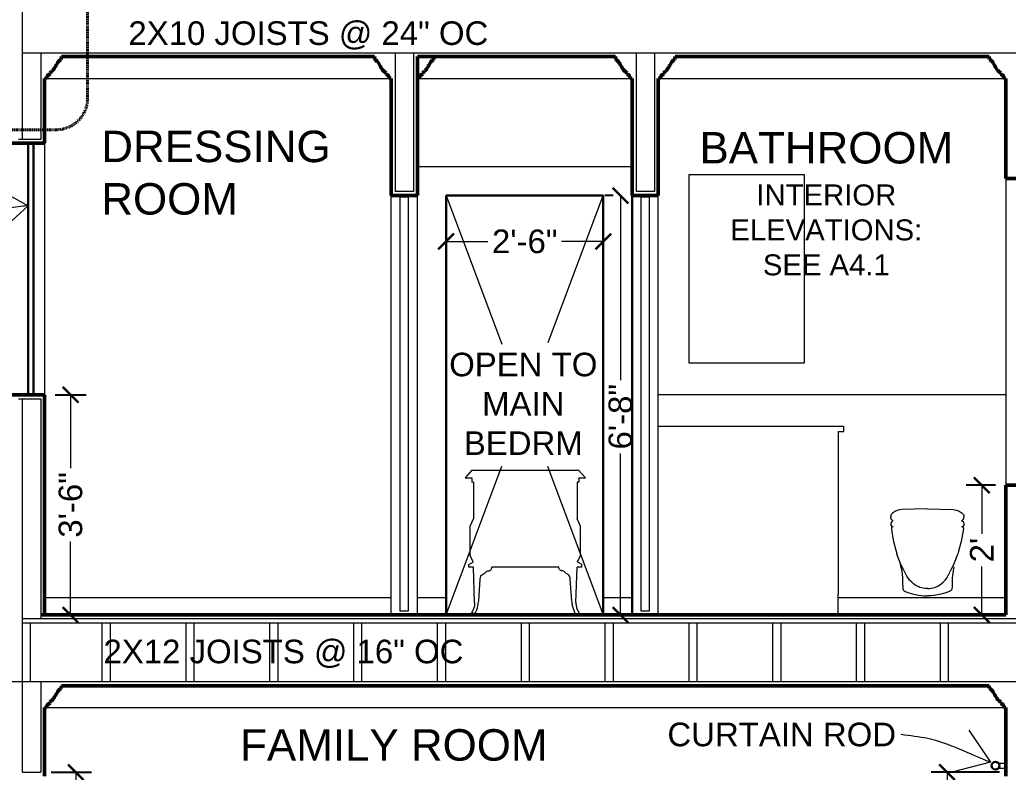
# Model space of a CAD drawing. Header units: inches. Extents: x -4969 to 16721, y 2489 to 24693.
# Drawn here: x 7326.8 to 7515.5, y 4995.2 to 5138.7 of the extents above; entities that cross this region are included whole.
import ezdxf

# ---------------------------------------------------------------- set-up
doc = ezdxf.new("R2010")
doc.units = ezdxf.units.IN
doc.header["$MEASUREMENT"] = 0
doc.linetypes.add('DASHED2', pattern=[0.375, 0.25, -0.125])
doc.layers.get('0').update_dxf_attribs({"lineweight": 5})
for name, color, linetype, lineweight in [('1', 1, 'Continuous', 9), ('2', 6, 'Continuous', 20), ('3', 3, 'Continuous', 30), ('5', 4, 'Continuous', 50), ('A-DIMSx', 7, 'Continuous', 9), ('A-LINK', 7, 'Continuous', 40), ('A-TEXTx', 7, 'Continuous', 20)]:
    doc.layers.add(name, color=color, linetype=linetype, lineweight=lineweight)
doc.styles.get("Standard").update_dxf_attribs({"font": 'Arial.ttf'})
doc.dimstyles.get("Standard").update_dxf_attribs({"dimtxt": 3, "dimasz": 2, "dimexe": 0.03125, "dimexo": 0.0625, "dimgap": 0.03125, "dimtad": 0, "dimtoh": 1, "dimdec": 4, "dimlfac": 0.99985, "dimzin": 0, "dimdsep": 46, "dimlunit": 4, "dimtxsty": 'Standard', "dimblk": 'ARCHTICK', "dimblk1": 'ARCHTICK', "dimblk2": 'ARCHTICK', "dimcen": 0.09, "dimclrt": 256, "dimadec": 0, "dimazin": 0, "dimtfac": 1, "dimtdec": 4, "dimtofl": 0, "dimtmove": 0, "dimatfit": 3, "dimfxl": 1, "dimtolj": 1, "dimtzin": 0, "dimarcsym": 0})

# ---------------------------------------------------------------- blocks, each defined once
blk = doc.blocks.new('_ArchTick')
at = {"color": 0, "linetype": 'ByBlock', "lineweight": 0, "const_width": 0.15}
blk.add_lwpolyline([(-0.5, -0.5), (0.5, 0.5)], dxfattribs=at)
blk = doc.blocks.new('*D573')
at = {"layer": 'A-DIMSx', "color": 0, "lineweight": -2, "ltscale": 0.1, "transparency": 16777216}
for p, q in [((7333.52, 5067.18), (7339.47, 5067.18)), ((7333.52, 5025.18), (7339.47, 5025.18))]:
    blk.add_line(p, q, dxfattribs=at)
at = {"layer": 'A-DIMSx', "color": 0, "lineweight": 5, "ltscale": 0.1, "transparency": 16777216}
for p, q in [((7336.47, 5067.18), (7336.47, 5053.16)), ((7336.47, 5025.18), (7336.47, 5039.2))]:
    blk.add_line(p, q, dxfattribs=at)
at = {"layer": 'Defpoints', "color": 0, "ltscale": 0.1, "transparency": 16777216}
for p in [(7331.52, 5067.18), (7336.47, 5067.18), (7331.52, 5025.18)]:
    blk.add_point(p, dxfattribs=at)
at = {"layer": 'A-DIMSx', "color": 0, "lineweight": 5, "ltscale": 0.1, "transparency": 16777216, "xscale": 3, "yscale": 3, "zscale": 3}
for p, rotation in [((7336.47, 5067.18), 90), ((7336.47, 5025.18), 270)]:
    blk.add_blockref('_ArchTick', p, dxfattribs=dict(at, rotation=rotation))
at = {"layer": 'A-DIMSx', "ltscale": 0.1, "transparency": 16777216, "insert": (7336.47, 5046.18), "char_height": 4.5, "attachment_point": 5, "rotation": 90}
blk.add_mtext('\\A1;3\'-6"', dxfattribs=at)
blk = doc.blocks.new('*D575')
at = {"layer": 'A-DIMSx', "color": 0, "lineweight": -2, "ltscale": 0.1, "transparency": 16777216}
for p, q in [((7513.02, 5049.93), (7507.4, 5049.93)), ((7513.02, 5025.18), (7507.4, 5025.18))]:
    blk.add_line(p, q, dxfattribs=at)
at = {"layer": 'A-DIMSx', "color": 0, "lineweight": 5, "ltscale": 0.1, "transparency": 16777216}
for p, q in [((7510.4, 5049.93), (7510.4, 5040.67)), ((7510.4, 5025.18), (7510.4, 5034.45))]:
    blk.add_line(p, q, dxfattribs=at)
at = {"layer": 'Defpoints', "color": 0, "ltscale": 0.1, "transparency": 16777216}
for p in [(7510.4, 5049.93), (7515.02, 5049.93), (7515.02, 5025.18)]:
    blk.add_point(p, dxfattribs=at)
at = {"layer": 'A-DIMSx', "color": 0, "lineweight": 5, "ltscale": 0.1, "transparency": 16777216, "xscale": 3, "yscale": 3, "zscale": 3}
for p, rotation in [((7510.4, 5049.93), 90), ((7510.4, 5025.18), 270)]:
    blk.add_blockref('_ArchTick', p, dxfattribs=dict(at, rotation=rotation))
at = {"layer": 'A-DIMSx', "ltscale": 0.1, "transparency": 16777216, "insert": (7510.4, 5037.56), "char_height": 4.5, "attachment_point": 5, "rotation": 90}
blk.add_mtext("\\A1;2'", dxfattribs=at)
blk = doc.blocks.new('*D598')
at = {"layer": 'A-DIMSx', "color": 0, "lineweight": -2, "ltscale": 0.1, "transparency": 16777216}
for p, q in [((7440.07, 5105.18), (7438.44, 5105.18)), ((7443.16, 5025.18), (7438.44, 5025.18))]:
    blk.add_line(p, q, dxfattribs=at)
at = {"layer": 'A-DIMSx', "color": 0, "lineweight": 5, "ltscale": 0.1, "transparency": 16777216}
for p, q in [((7441.44, 5105.18), (7441.44, 5069.99)), ((7441.44, 5025.18), (7441.44, 5056))]:
    blk.add_line(p, q, dxfattribs=at)
at = {"layer": 'Defpoints', "color": 0, "ltscale": 0.1, "transparency": 16777216}
for p in [(7441.44, 5105.18), (7442.07, 5105.18), (7445.16, 5025.18)]:
    blk.add_point(p, dxfattribs=at)
at = {"layer": 'A-DIMSx', "color": 0, "lineweight": 5, "ltscale": 0.1, "transparency": 16777216, "xscale": 3, "yscale": 3, "zscale": 3}
for p, rotation in [((7441.44, 5105.18), 90), ((7441.44, 5025.18), 270)]:
    blk.add_blockref('_ArchTick', p, dxfattribs=dict(at, rotation=rotation))
at = {"layer": 'A-DIMSx', "ltscale": 0.1, "transparency": 16777216, "insert": (7441.44, 5063), "char_height": 4.5, "attachment_point": 5, "rotation": 90}
blk.add_mtext('\\A1;6\'-8"', dxfattribs=at)
blk = doc.blocks.new('*D599')
at = {"layer": 'A-DIMSx', "color": 0, "lineweight": -2, "ltscale": 0.1, "transparency": 16777216}
for p, q in [((7408.16, 5103.18), (7408.16, 5093.42)), ((7438.16, 5103.18), (7438.16, 5093.42))]:
    blk.add_line(p, q, dxfattribs=at)
at = {"layer": 'A-DIMSx', "color": 0, "lineweight": 5, "ltscale": 0.1, "transparency": 16777216}
for p, q in [((7408.16, 5096.42), (7416.14, 5096.42)), ((7438.16, 5096.42), (7430.18, 5096.42))]:
    blk.add_line(p, q, dxfattribs=at)
at = {"layer": 'Defpoints', "color": 0, "ltscale": 0.1, "transparency": 16777216}
for p in [(7408.16, 5105.18), (7438.16, 5105.18), (7438.16, 5096.42)]:
    blk.add_point(p, dxfattribs=at)
at = {"layer": 'A-DIMSx', "color": 0, "lineweight": 5, "ltscale": 0.1, "transparency": 16777216, "xscale": 3, "yscale": 3, "zscale": 3, "rotation": 180}
blk.add_blockref('_ArchTick', (7408.16, 5096.42), dxfattribs=at)
at = {"layer": 'A-DIMSx', "color": 0, "lineweight": 5, "ltscale": 0.1, "transparency": 16777216, "xscale": 3, "yscale": 3, "zscale": 3}
blk.add_blockref('_ArchTick', (7438.16, 5096.42), dxfattribs=at)
at = {"layer": 'A-DIMSx', "ltscale": 0.1, "transparency": 16777216, "insert": (7423.16, 5096.42), "char_height": 4.5, "attachment_point": 5}
blk.add_mtext('\\A1;2\'-6"', dxfattribs=at)
blk = doc.blocks.new('*D631')
at = {"layer": 'A-DIMSx', "color": 0, "lineweight": -2, "ltscale": 0.1, "transparency": 16777216}
for p, q in [((7513.77, 4995.18), (7500.77, 4995.18)), ((7518.02, 4941.18), (7500.77, 4941.18))]:
    blk.add_line(p, q, dxfattribs=at)
at = {"layer": 'A-DIMSx', "color": 0, "lineweight": 5, "ltscale": 0.1, "transparency": 16777216}
for p, q in [((7503.77, 4995.18), (7503.77, 4975.26)), ((7503.77, 4941.18), (7503.77, 4961.11))]:
    blk.add_line(p, q, dxfattribs=at)
at = {"layer": 'Defpoints', "color": 0, "ltscale": 0.1, "transparency": 16777216}
for p in [(7503.77, 4995.18), (7515.77, 4995.18), (7520.02, 4941.18)]:
    blk.add_point(p, dxfattribs=at)
at = {"layer": 'A-DIMSx', "color": 0, "lineweight": 5, "ltscale": 0.1, "transparency": 16777216, "xscale": 3, "yscale": 3, "zscale": 3}
for p, rotation in [((7503.77, 4995.18), 90), ((7503.77, 4941.18), 270)]:
    blk.add_blockref('_ArchTick', p, dxfattribs=dict(at, rotation=rotation))
at = {"layer": 'A-DIMSx', "ltscale": 0.1, "transparency": 16777216, "insert": (7503.77, 4968.18), "char_height": 4.5, "attachment_point": 5, "rotation": 90}
blk.add_mtext('\\A1;4\'-6"', dxfattribs=at)
blk = doc.blocks.new('*D871')
at = {"layer": 'A-DIMSx', "color": 0, "lineweight": -2, "ltscale": 0.1, "transparency": 16777216}
for p, q in [((7332.77, 4995.18), (7340.48, 4995.18)), ((7333.52, 4905.18), (7340.48, 4905.18))]:
    blk.add_line(p, q, dxfattribs=at)
at = {"layer": 'A-DIMSx', "color": 0, "lineweight": 5, "ltscale": 0.1, "transparency": 16777216}
for p, q in [((7337.48, 4995.18), (7337.48, 4957.15)), ((7337.48, 4905.18), (7337.48, 4943.22))]:
    blk.add_line(p, q, dxfattribs=at)
at = {"layer": 'Defpoints', "color": 0, "ltscale": 0.1, "transparency": 16777216}
for p in [(7330.77, 4995.18), (7331.52, 4905.18), (7337.48, 4905.18)]:
    blk.add_point(p, dxfattribs=at)
at = {"layer": 'A-DIMSx', "color": 0, "lineweight": 5, "ltscale": 0.1, "transparency": 16777216, "xscale": 3, "yscale": 3, "zscale": 3}
for p, rotation in [((7337.48, 4995.18), 90), ((7337.48, 4905.18), 270)]:
    blk.add_blockref('_ArchTick', p, dxfattribs=dict(at, rotation=rotation))
at = {"layer": 'A-DIMSx', "ltscale": 0.1, "transparency": 16777216, "insert": (7337.48, 4950.18), "char_height": 4.5, "attachment_point": 5, "rotation": 90}
blk.add_mtext('\\A1;7\'-6"', dxfattribs=at)

msp = doc.modelspace()

# ---------------------------------------------------------------- linework, layer by layer
at = {"layer": '1'}
for p, q in [((7327.2699656, 5115.9343083), (7327.2699656, 5140.8402974)), ((7327.2699656, 5132.4343083), (7398.412425, 5132.4343083)), ((7327.2699656, 5132.4343083), (7519.2699656, 5132.4343083)), ((7330.7699656, 5132.4343083), (7330.7699656, 5115.9343083)), ((7398.412425, 5132.4343083), (7398.412425, 5105.9343083)), ((7401.912425, 5132.4343083), (7401.912425, 5105.9343083)), ((7401.912425, 5132.4343083), (7519.2699656, 5132.4343083)), ((7444.412425, 5132.4343083), (7444.412425, 5105.9343083)), ((7447.912425, 5132.4343083), (7447.912425, 5105.9343083)), ((7326.5199656, 5115.9343083), (7330.7699656, 5115.9343083)), ((7443.662425, 5110.6843083), (7402.662425, 5110.6843083)), ((7454.519948, 5073.1843083), (7454.519948, 5109.1843083)), ((7454.519948, 5109.1843083), (7476.519948, 5109.1843083)), ((7476.519948, 5109.1843083), (7476.519948, 5073.1843083)), ((7401.912425, 5105.9343083), (7398.412425, 5105.9343083)), ((7447.912425, 5105.9343083), (7444.412425, 5105.9343083)), ((7476.519948, 5073.1843083), (7454.519948, 5073.1843083)), ((7326.5199656, 5066.4343083), (7330.7699656, 5066.4343083)), ((7327.2699656, 4995.1843083), (7327.2699656, 5066.4343083)), ((7330.7699656, 5066.4343083), (7330.7699656, 5024.4343083)), ((7515.1449479, 5067.1843083), (7448.662425, 5067.1843084)), ((7448.662425, 5061.1843083), (7484.019948, 5061.1843083)), ((7484.019948, 5061.1843083), (7484.019948, 5060.1843083)), ((7483.019948, 5060.1843083), (7483.019948, 5029.1843083)), ((7483.019948, 5060.1843083), (7484.019948, 5060.1843083)), ((7413.0831267, 5052.8118797), (7411.760505, 5051.3118797)), ((7411.760505, 5051.3118797), (7413.0619147, 5051.3118797)), ((7413.0619147, 5051.3118797), (7413.0619147, 5050.4993797)), ((7413.0831267, 5052.8118797), (7433.4456607, 5052.8118797)), ((7433.4456607, 5052.8118797), (7434.7682824, 5051.3118797)), ((7433.4668727, 5051.3118797), (7433.4668727, 5050.4993797)), ((7433.4668727, 5051.3118797), (7434.7682824, 5051.3118797)), ((7413.3744147, 5050.4993797), (7413.0619147, 5050.4993797)), ((7413.3744147, 5050.4993797), (7413.3744147, 5043.5010274)), ((7433.4668727, 5050.4993797), (7433.1543727, 5050.4993797)), ((7433.1543727, 5050.4993797), (7433.1543727, 5043.5010274)), ((7412.7494147, 5042.1266032), (7413.3744147, 5043.5010274)), ((7412.7494147, 5036.5488616), (7412.7494147, 5042.1266032)), ((7433.7793727, 5042.1266032), (7433.1543727, 5043.5010274)), ((7433.7793727, 5036.5488616), (7433.7793727, 5042.1266032)), ((7413.3119147, 5035.3118797), (7412.7494147, 5036.5488616)), ((7433.2168727, 5035.3118797), (7433.7793727, 5036.5488616)), ((7412.470266, 5034.8118797), (7413.3744147, 5035.3118797)), ((7412.470266, 5034.3118797), (7412.470266, 5034.8118797)), ((7413.3792436, 5034.3118797), (7412.470266, 5034.3118797)), ((7413.604296, 5027.527763), (7413.3792436, 5034.3118798)), ((7429.6543205, 5034.3118797), (7416.8744713, 5034.3118797)), ((7432.9244914, 5027.527763), (7433.1495438, 5034.3118798)), ((7434.0585214, 5034.3118797), (7433.1495438, 5034.3118797)), ((7434.0585214, 5034.8118797), (7433.1543727, 5035.3118797)), ((7434.0585214, 5034.3118797), (7434.0585214, 5034.8118797)), ((7414.3692101, 5027.8497499), (7414.686258, 5032.0206027)), ((7432.1595773, 5027.8497499), (7431.8425294, 5032.0206027)), ((7483.019948, 5025.1843083), (7483.019948, 5029.1843083)), ((7397.662425, 5028.4274193), (7331.5199656, 5028.4274193)), ((7408.162425, 5028.4274193), (7402.662425, 5028.4274193)), ((7443.662425, 5028.4274193), (7438.162425, 5028.4274193)), ((7515.019948, 5028.4274193), (7483.019948, 5028.4274193)), ((7413.7147848, 5025.4403902), (7412.9022848, 5025.4403902)), ((7432.8140025, 5025.4403902), (7433.6265025, 5025.4403902)), ((7519.2699656, 5024.4343083), (7327.2699656, 5024.4343083)), ((7327.2699656, 5023.6843083), (7519.2699656, 5023.6843083)), ((7328.7699656, 5023.6843083), (7328.7699656, 5012.4343083)), ((7342.5199656, 5012.4343083), (7342.5199656, 5023.6843083)), ((7344.0199656, 5023.6843083), (7344.0199656, 5012.4343083)), ((7358.5199656, 5012.4343083), (7358.5199656, 5023.6843083)), ((7360.0199656, 5023.6843083), (7360.0199656, 5012.4343083)), ((7374.5199656, 5012.4343083), (7374.5199656, 5023.6843083)), ((7376.0199656, 5023.6843083), (7376.0199656, 5012.4343083)), ((7390.5199656, 5012.4343083), (7390.5199656, 5023.6843083)), ((7392.0199656, 5023.6843083), (7392.0199656, 5012.4343083)), ((7406.5199656, 5012.4343083), (7406.5199656, 5023.6843083)), ((7408.0199656, 5023.6843083), (7408.0199656, 5012.4343083)), ((7422.5199656, 5012.4343083), (7422.5199656, 5023.6843083)), ((7424.0199656, 5023.6843083), (7424.0199656, 5012.4343083)), ((7438.5199656, 5012.4343083), (7438.5199656, 5023.6843083)), ((7440.0199656, 5023.6843083), (7440.0199656, 5012.4343083)), ((7454.5199656, 5012.4362977), (7454.5199656, 5023.6843083)), ((7456.0199656, 5023.6843083), (7456.0199656, 5012.4343083)), ((7470.5199656, 5012.4343083), (7470.5199656, 5023.6843083)), ((7472.0199656, 5023.6843083), (7472.0199656, 5012.4343083)), ((7486.5199656, 5012.4343083), (7486.5199656, 5023.6843083)), ((7488.0199656, 5023.6843083), (7488.0199656, 5012.4343083)), ((7502.5199656, 5012.4343083), (7502.5199656, 5023.6843083)), ((7504.0199656, 5023.6843083), (7504.0199656, 5012.4343083)), ((7327.2699656, 5012.4343083), (7249.7699656, 5012.4343083)), ((7519.2699656, 5012.4343083), (7327.2699656, 5012.4343083)), ((7330.7699656, 5012.4343083), (7330.7699656, 4995.1843083)), ((7327.2699656, 4995.1843083), (7330.7699656, 4995.1843083))]:
    msp.add_line(p, q, dxfattribs=at)
at = {"layer": '1', "ltscale": 0.25}
for p, q in [((7331.8914835, 5127.5132422), (7397.5059884, 5127.5132422)), ((7403.0339428, 5127.5132422), (7443.2909248, 5127.5132422)), ((7449.0339428, 5127.5132422), (7514.6484478, 5127.5132422)), ((7331.5199656, 5115.1843083), (7331.5199656, 5067.1843083)), ((7515.019948, 5108.4343083), (7515.019948, 5049.9343083)), ((7408.162425, 5105.1843083), (7418.7956259, 5076.8291059)), ((7427.6548443, 5077.1640933), (7438.162425, 5105.1843083)), ((7408.162425, 5025.1843083), (7418.7956259, 5053.5395107)), ((7427.5292241, 5053.5395107), (7438.162425, 5025.1843083)), ((7331.8914835, 5007.5132422), (7514.6484478, 5007.5132422)), ((7513.5789826, 4996.9343083), (7515.0199656, 4996.9343083)), ((7513.5789826, 4995.9343083), (7515.0199656, 4995.9343083))]:
    msp.add_line(p, q, dxfattribs=at)
at = {"layer": '1'}
for points in [[(7399.412425, 5104.9343083), (7400.912425, 5104.9343083), (7400.912425, 5025.9343083), (7399.412425, 5025.9343083), (7399.412425, 5104.9343083)], [(7445.412425, 5104.9343083), (7446.912425, 5104.9343083), (7446.912425, 5025.9343083), (7445.412425, 5025.9343083), (7445.412425, 5104.9343083)], [(7500.019948, 5045.4534141), (7495.079057, 5045.2788699), (7494.4775094, 5045.1647615), (7493.960872, 5044.9680528), (7493.3647897, 5044.5974223), (7493.2390527, 5044.4716854), (7493.1391433, 5044.3326296), (7493.0707879, 5044.1404188), (7493.06068, 5043.8937952)], [(7493.5146274, 5043.1577446), (7493.3791778, 5043.2259153), (7493.2921012, 5043.2890569), (7493.2119115, 5043.3712513), (7493.0642106, 5043.6994102), (7493.06068, 5043.8937952)], [(7500.019948, 5045.4534141), (7504.9608391, 5045.2788699), (7505.5623866, 5045.1647615), (7506.079024, 5044.9680528), (7506.6751063, 5044.5974223), (7506.8008433, 5044.4716854), (7506.9007528, 5044.3326296), (7506.9691082, 5044.1404188), (7506.979216, 5043.8937952)], [(7506.5252686, 5043.1577446), (7506.6607182, 5043.2259153), (7506.7477949, 5043.2890569), (7506.8279845, 5043.3712513), (7506.9756854, 5043.6994102), (7506.979216, 5043.8937952)], [(7493.5146274, 5043.1577446), (7493.4003572, 5043.1276735), (7493.2921012, 5043.0795597), (7493.2119115, 5042.9973654), (7493.0642106, 5042.6692065), (7493.0580828, 5042.3318283), (7493.169371, 5042.1481154), (7493.4113696, 5042.0213981)], [(7493.4592043, 5042.02513), (7493.4592043, 5042.02513), (7493.408388, 5042.0213981), (7493.3543677, 5042.0068956), (7493.3077268, 5041.9865312), (7493.252675, 5041.9477457), (7493.2191724, 5041.9129293), (7493.1863267, 5041.8662885), (7493.1544048, 5041.7887245), (7493.1445511, 5041.7419195), (7493.1429089, 5041.6836184), (7493.292388, 5040.6033898), (7493.5474411, 5039.2215522), (7494.2230251, 5036.821713)], [(7506.5777102, 5042.02513), (7506.5777102, 5042.02513), (7506.6285264, 5042.0213981), (7506.6825468, 5042.0068956), (7506.7291876, 5041.9865312), (7506.7842394, 5041.9477457), (7506.817742, 5041.9129293), (7506.8505877, 5041.8662885), (7506.8825096, 5041.7887245), (7506.8923633, 5041.7419195), (7506.8940056, 5041.6836184), (7506.7445264, 5040.6033898), (7506.4894734, 5039.2215522), (7506.1864993, 5038.0438642), (7505.8168709, 5036.821713)], [(7506.5252686, 5043.1577446), (7506.6395389, 5043.1276735), (7506.7477949, 5043.0795597), (7506.8279845, 5042.9973654), (7506.9756854, 5042.6692065), (7506.9818133, 5042.3318283), (7506.870525, 5042.1481154), (7506.6285264, 5042.0213981)], [(7500.0229294, 5030.2142466), (7499.8857774, 5030.218349), (7499.5600069, 5030.2333846), (7499.2317306, 5030.2835031), (7498.9861498, 5030.3411394), (7498.6085552, 5030.4486618), (7498.2357986, 5030.5927525), (7497.9131606, 5030.7587702), (7497.3971331, 5031.0899978), (7497.027509, 5031.4157683), (7496.6370653, 5031.8171478), (7496.3927375, 5032.133521), (7496.1139532, 5032.6002498), (7495.4449204, 5033.8417767), (7495.1121021, 5034.5661461), (7494.5981914, 5035.765271), (7494.2230251, 5036.821713)], [(7500.0169666, 5030.2142466), (7500.1541187, 5030.218349), (7500.4798891, 5030.2333846), (7500.8081654, 5030.2835031), (7501.0537462, 5030.3411394), (7501.4313409, 5030.4486618), (7501.8040974, 5030.5927525), (7502.1267354, 5030.7587702), (7502.6427629, 5031.0899978), (7503.0123871, 5031.4157683), (7503.4028307, 5031.8171478), (7503.6471585, 5032.133521), (7503.9259428, 5032.6002498), (7504.5949756, 5033.8417767), (7504.9277939, 5034.5661461), (7505.4417046, 5035.765271), (7505.8168709, 5036.821713)], [(7494.8288433, 5034.8513026), (7494.9052412, 5034.5485404), (7495.1155768, 5033.5752192), (7495.271215, 5032.2948264), (7495.2951133, 5031.1835519), (7495.3070625, 5030.4666006), (7495.3190117, 5030.1813496), (7495.4217939, 5029.9513134), (7495.6077806, 5029.7702211), (7495.7986617, 5029.6723333), (7496.4878144, 5029.4152824), (7497.2072893, 5029.1999293), (7498.0050745, 5029.018837), (7498.7766135, 5028.9054708), (7499.3208694, 5028.8624001), (7500.0184572, 5028.8406813)], [(7505.0877973, 5034.3455058), (7504.9213377, 5033.5752192), (7504.7656995, 5032.2948264), (7504.7418011, 5031.1835519), (7504.7298519, 5030.4666006), (7504.7179027, 5030.1813496), (7504.6151206, 5029.9513134), (7504.4291339, 5029.7702211), (7504.2382528, 5029.6723333), (7503.5491001, 5029.4152824), (7502.8296251, 5029.1999293), (7502.03184, 5029.018837), (7501.260301, 5028.9054708), (7500.7160451, 5028.8624001), (7500.0184572, 5028.8406813)]]:
    msp.add_lwpolyline(points, dxfattribs=at)
for points, knots in [([(7415.4713743, 5033.087061), (7415.541326, 5033.1877555), (7415.676671, 5033.3825827), (7415.9607383, 5033.5516838), (7416.1816899, 5033.6127839), (7416.3300406, 5033.6019387), (7416.4610379, 5033.6466098), (7416.6240445, 5033.7291744), (7416.7738641, 5033.8996685), (7416.8659414, 5034.0972311), (7416.8717673, 5034.2438365), (7416.874407, 5034.3102628), (7416.874407, 5034.3102628), (7416.874407, 5034.3102628), (7416.874407, 5034.3102628), (7416.8744285, 5034.3108018), (7416.8744499, 5034.3113408), (7416.8744713, 5034.3118797)], [0, 0, 0, 0, 0.3638016403, 0.7038958559, 0.9693136251, 1.0358204145, 1.1459268027, 1.3772877376, 1.5769466603, 1.815943857, 2.0139469412, 2.0139469412, 2.0139469412, 2.0139469516, 2.0139469616, 2.0139469716, 2.0155508419, 2.0155508419, 2.0155508419, 2.0155508419]), ([(7431.0574131, 5033.087061), (7430.9874614, 5033.1877555), (7430.8521164, 5033.3825827), (7430.5680491, 5033.5516838), (7430.3470975, 5033.6127839), (7430.1987468, 5033.6019387), (7430.0677495, 5033.6466098), (7429.9047429, 5033.7291744), (7429.7549233, 5033.8996685), (7429.662846, 5034.0972311), (7429.6570201, 5034.2438365), (7429.6543804, 5034.3102628), (7429.6543804, 5034.3102628), (7429.6543804, 5034.3102628), (7429.6543804, 5034.3102628), (7429.6543604, 5034.3108018), (7429.6543404, 5034.3113408), (7429.6543205, 5034.3118797)], [0, 0, 0, 0, 0.3638016403, 0.7038958559, 0.9693136251, 1.0358204145, 1.1459268027, 1.3772877376, 1.5769466603, 1.815943857, 2.0139469412, 2.0139469412, 2.0139469412, 2.0139469514, 2.0139469614, 2.0139469714, 2.0155542529, 2.0155542529, 2.0155542529, 2.0155542529]), ([(7414.686258, 5032.0206027), (7414.7040438, 5032.2078648), (7414.7371021, 5032.5559274), (7415.0716861, 5032.9392529), (7415.3462641, 5033.0407942), (7415.4713743, 5033.087061)], [0, 0, 0, 0, 0.5528549302, 1.0275869087, 1.4249549305, 1.4249549305, 1.4249549305, 1.4249549305]), ([(7431.8425294, 5032.0206027), (7431.8247436, 5032.2078648), (7431.7916853, 5032.5559274), (7431.4571013, 5032.9392529), (7431.1825233, 5033.0407942), (7431.0574131, 5033.087061)], [0, 0, 0, 0, 0.5528549302, 1.0275869087, 1.4249549305, 1.4249549305, 1.4249549305, 1.4249549305]), ([(7413.604296, 5027.527763), (7413.5883506, 5027.2538637), (7413.5582261, 5026.7364026), (7413.2753998, 5026.0353446), (7413.0244529, 5025.6351946), (7412.9022848, 5025.4403902)], [0, 0, 0, 0, 0.8179447235, 1.5452928349, 2.2353036883, 2.2353036883, 2.2353036883, 2.2353036883]), ([(7413.7147848, 5025.4403902), (7413.9093103, 5025.9285944), (7414.2201146, 5026.7086259), (7414.328617, 5027.5390643), (7414.3692101, 5027.8497499)], [0, 0, 0, 0, 1.5676951824, 2.504795113, 2.504795113, 2.504795113, 2.504795113]), ([(7432.8140025, 5025.4403902), (7432.6194771, 5025.9285944), (7432.3086728, 5026.7086259), (7432.2001704, 5027.5390643), (7432.1595773, 5027.8497499)], [0, 0, 0, 0, 1.5676951824, 2.504795113, 2.504795113, 2.504795113, 2.504795113]), ([(7432.9244914, 5027.527763), (7432.9404368, 5027.2538637), (7432.9705613, 5026.7364026), (7433.2533876, 5026.0353446), (7433.5043345, 5025.6351946), (7433.6265025, 5025.4403902)], [0, 0, 0, 0, 0.8179447235, 1.5452928349, 2.2353036883, 2.2353036883, 2.2353036883, 2.2353036883])]:
    msp.add_open_spline(points, degree=3, knots=knots, dxfattribs=at)
at = {"layer": '2'}
for p, q in [((7397.662425, 5025.1843083), (7397.662425, 5105.1843083)), ((7402.662425, 5025.1843083), (7402.662425, 5105.1843083)), ((7443.662425, 5025.1843083), (7443.662425, 5105.1843083)), ((7448.662425, 5025.1843083), (7448.662425, 5105.1843083))]:
    msp.add_line(p, q, dxfattribs=at)
at = {"layer": '3'}
for p, q in [((7328.3949656, 5067.1843083), (7328.3949656, 5115.1843083)), ((7329.3949656, 5067.1843083), (7329.3949656, 5115.1843083)), ((7438.162425, 5105.1843083), (7408.162425, 5105.1843083)), ((7408.162425, 5105.1843083), (7408.162425, 5025.1843083)), ((7438.162425, 5105.1843083), (7438.162425, 5025.1843083)), ((7443.662425, 5105.1843083), (7443.662425, 5025.1843083))]:
    msp.add_line(p, q, dxfattribs=at)
msp.add_circle((7513.0199656, 4996.4343083), 0.75, dxfattribs=at)
at = {"layer": '5'}
for p, q in [((7334.6552243, 5131.1285186), (7334.7081792, 5131.6843083)), ((7334.7081792, 5131.6843083), (7394.4742114, 5131.6843083)), ((7394.5271663, 5131.1285186), (7394.4742114, 5131.6843083)), ((7402.662425, 5105.1843083), (7402.662425, 5131.6843083)), ((7402.662425, 5131.6843083), (7440.474229, 5131.6843083)), ((7405.7976837, 5131.1285186), (7405.8506386, 5131.6843083)), ((7440.5271839, 5131.1285186), (7440.474229, 5131.6843083)), ((7451.7976837, 5131.1285186), (7451.8506386, 5131.6843083)), ((7451.8506386, 5131.6843083), (7511.831752, 5131.6843083)), ((7511.8847069, 5131.1285186), (7511.831752, 5131.6843083)), ((7332.52674, 5128.342121), (7332.52674, 5128.6150609)), ((7396.6556506, 5128.342121), (7396.6556506, 5128.6150609)), ((7403.6691994, 5128.342121), (7403.6691994, 5128.6150609)), ((7442.6556682, 5128.342121), (7442.6556682, 5128.6150609)), ((7449.6691994, 5128.342121), (7449.6691994, 5128.6150609)), ((7514.0131913, 5128.342121), (7514.0131913, 5128.6150609)), ((7331.5199656, 5127.5132422), (7331.5199656, 5115.1843083)), ((7331.5199656, 5127.5132422), (7331.8914835, 5127.5132422)), ((7397.662425, 5127.5132422), (7397.2909072, 5127.5132422)), ((7397.662425, 5105.1843083), (7397.662425, 5127.5132422)), ((7402.662425, 5127.5132422), (7403.0339428, 5127.5132422)), ((7443.6624426, 5127.5132422), (7443.2909248, 5127.5132422)), ((7443.662425, 5105.1843083), (7443.662425, 5127.5132422)), ((7448.662425, 5105.1843083), (7448.662425, 5127.5132422)), ((7448.662425, 5127.5132422), (7449.0339428, 5127.5132422)), ((7515.0199656, 5127.5132422), (7514.6484478, 5127.5132422)), ((7515.019948, 5127.5132422), (7515.019948, 5108.4343083)), ((7325.2699656, 5115.1843083), (7331.5199656, 5115.1843083)), ((7521.269948, 5108.4343083), (7515.019948, 5108.4343083)), ((7402.662425, 5105.1843083), (7397.662425, 5105.1843083)), ((7448.662425, 5105.1843083), (7443.662425, 5105.1843083)), ((7325.2699656, 5067.1843083), (7331.5199656, 5067.1843083)), ((7331.5199656, 5067.1843083), (7331.5199656, 5025.1843083)), ((7521.269948, 5049.9343083), (7515.019948, 5049.9343083)), ((7515.019948, 5049.9343083), (7515.019948, 5025.1843083)), ((7515.019948, 5025.1843083), (7330.7699656, 5025.1843083)), ((7334.7081792, 5011.6843083), (7511.831752, 5011.6843083)), ((7331.5199656, 5007.5132422), (7331.5199656, 4994.4343083)), ((7515.0199656, 4994.4343083), (7515.0199656, 5007.5132422))]:
    msp.add_line(p, q, dxfattribs=at)
at = {"layer": '5', "linetype": 'Continuous'}
for p, q in [((7334.6552243, 5011.1285186), (7334.7081792, 5011.6843083)), ((7511.8847069, 5011.1285186), (7511.831752, 5011.6843083)), ((7332.52674, 5008.342121), (7332.52674, 5008.6150609)), ((7514.0131913, 5008.342121), (7514.0131913, 5008.6150609)), ((7331.5199656, 5007.5132422), (7331.8914835, 5007.5132422)), ((7515.0199656, 5007.5132422), (7514.6484478, 5007.5132422))]:
    msp.add_line(p, q, dxfattribs=at)
at = {"layer": '5'}
for points, knots in [([(7332.52674, 5128.6150609), (7332.6554659, 5128.6976612), (7332.78758, 5128.7851562), (7332.9767308, 5128.9438246), (7333.1540107, 5129.1456216), (7333.3056569, 5129.3756949), (7333.4602789, 5129.6192681), (7333.6135881, 5129.8773354), (7333.7607888, 5130.1334894), (7333.8932401, 5130.3750861), (7334.0198302, 5130.5821139), (7334.1521082, 5130.7519008), (7334.2966408, 5130.8912352), (7334.4552238, 5131.008223), (7334.5682052, 5131.0769515), (7334.6552243, 5131.1285186)], [0.02252924258, 0.02252924258, 0.02252924258, 0.02252924258, 0.0848948356, 0.16525381449, 0.24407818869, 0.32590546439, 0.41317453746, 0.50401511078, 0.5962486035, 0.67928693936, 0.75221584643, 0.81459891015, 0.872600463, 0.93247186799, 0.99170471556, 0.99170471556, 0.99170471556, 0.99170471556]), ([(7396.6556506, 5128.6150609), (7396.5269247, 5128.6976612), (7396.3948106, 5128.7851562), (7396.2056599, 5128.9438246), (7396.0283799, 5129.1456216), (7395.8767337, 5129.3756949), (7395.7221117, 5129.6192681), (7395.5688025, 5129.8773354), (7395.4216018, 5130.1334894), (7395.2891505, 5130.3750861), (7395.1625604, 5130.5821139), (7395.0302824, 5130.7519008), (7394.8857498, 5130.8912352), (7394.7271669, 5131.008223), (7394.6141854, 5131.0769515), (7394.5271663, 5131.1285186)], [0.02252924258, 0.02252924258, 0.02252924258, 0.02252924258, 0.0848948356, 0.16525381449, 0.24407818869, 0.32590546439, 0.41317453746, 0.50401511078, 0.5962486035, 0.67928693936, 0.75221584643, 0.81459891015, 0.872600463, 0.93247186799, 0.99170471556, 0.99170471556, 0.99170471556, 0.99170471556]), ([(7403.6691994, 5128.6150609), (7403.7979253, 5128.6976612), (7403.9300394, 5128.7851562), (7404.1191901, 5128.9438246), (7404.29647, 5129.1456216), (7404.4481163, 5129.3756949), (7404.6027383, 5129.6192681), (7404.7560475, 5129.8773354), (7404.9032482, 5130.1334894), (7405.0356995, 5130.3750861), (7405.1622896, 5130.5821139), (7405.2945676, 5130.7519008), (7405.4391002, 5130.8912352), (7405.5976831, 5131.008223), (7405.7106646, 5131.0769515), (7405.7976837, 5131.1285186)], [0.02252924258, 0.02252924258, 0.02252924258, 0.02252924258, 0.0848948356, 0.16525381449, 0.24407818869, 0.32590546439, 0.41317453746, 0.50401511078, 0.5962486035, 0.67928693936, 0.75221584643, 0.81459891015, 0.872600463, 0.93247186799, 0.99170471556, 0.99170471556, 0.99170471556, 0.99170471556]), ([(7442.6556682, 5128.6150609), (7442.5269423, 5128.6976612), (7442.3948282, 5128.7851562), (7442.2056775, 5128.9438246), (7442.0283976, 5129.1456216), (7441.8767513, 5129.3756949), (7441.7221293, 5129.6192681), (7441.5688201, 5129.8773354), (7441.4216194, 5130.1334894), (7441.2891681, 5130.3750861), (7441.162578, 5130.5821139), (7441.0303, 5130.7519008), (7440.8857674, 5130.8912352), (7440.7271845, 5131.008223), (7440.614203, 5131.0769515), (7440.5271839, 5131.1285186)], [0.02252924258, 0.02252924258, 0.02252924258, 0.02252924258, 0.0848948356, 0.16525381449, 0.24407818869, 0.32590546439, 0.41317453746, 0.50401511078, 0.5962486035, 0.67928693936, 0.75221584643, 0.81459891015, 0.872600463, 0.93247186799, 0.99170471556, 0.99170471556, 0.99170471556, 0.99170471556]), ([(7449.6691994, 5128.6150609), (7449.7979253, 5128.6976612), (7449.9300394, 5128.7851562), (7450.1191901, 5128.9438246), (7450.29647, 5129.1456216), (7450.4481163, 5129.3756949), (7450.6027383, 5129.6192681), (7450.7560475, 5129.8773354), (7450.9032482, 5130.1334894), (7451.0356995, 5130.3750861), (7451.1622896, 5130.5821139), (7451.2945676, 5130.7519008), (7451.4391002, 5130.8912352), (7451.5976831, 5131.008223), (7451.7106646, 5131.0769515), (7451.7976837, 5131.1285186)], [0.02252924258, 0.02252924258, 0.02252924258, 0.02252924258, 0.0848948356, 0.16525381449, 0.24407818869, 0.32590546439, 0.41317453746, 0.50401511078, 0.5962486035, 0.67928693936, 0.75221584643, 0.81459891015, 0.872600463, 0.93247186799, 0.99170471556, 0.99170471556, 0.99170471556, 0.99170471556]), ([(7514.0131913, 5128.6150609), (7513.8844653, 5128.6976612), (7513.7523512, 5128.7851562), (7513.5632005, 5128.9438246), (7513.3859206, 5129.1456216), (7513.2342743, 5129.3756949), (7513.0796523, 5129.6192681), (7512.9263431, 5129.8773354), (7512.7791424, 5130.1334894), (7512.6466911, 5130.3750861), (7512.520101, 5130.5821139), (7512.387823, 5130.7519008), (7512.2432904, 5130.8912352), (7512.0847075, 5131.008223), (7511.971726, 5131.0769515), (7511.8847069, 5131.1285186)], [0.02252924258, 0.02252924258, 0.02252924258, 0.02252924258, 0.0848948356, 0.16525381449, 0.24407818869, 0.32590546439, 0.41317453746, 0.50401511078, 0.5962486035, 0.67928693936, 0.75221584643, 0.81459891015, 0.872600463, 0.93247186799, 0.99170471556, 0.99170471556, 0.99170471556, 0.99170471556]), ([(7331.8914835, 5127.5132422), (7331.906676, 5127.6330524), (7331.9251142, 5127.7547429), (7331.9937218, 5127.9306785), (7332.0979683, 5128.0809329), (7332.222881, 5128.1936738), (7332.3417684, 5128.2678987), (7332.423439, 5128.3022637), (7332.52674, 5128.342121)], [0.04595771603, 0.04595771603, 0.04595771603, 0.04595771603, 0.20058811132, 0.3838219169, 0.55899294445, 0.69798130682, 0.84352384316, 0.94144460866, 0.94144460866, 0.94144460866, 0.94144460866]), ([(7397.2909072, 5127.5132422), (7397.2757146, 5127.6330524), (7397.2572764, 5127.7547429), (7397.1886688, 5127.9306785), (7397.0844223, 5128.0809329), (7396.9595096, 5128.1936738), (7396.8406222, 5128.2678987), (7396.7589516, 5128.3022637), (7396.6556506, 5128.342121)], [0.04595771603, 0.04595771603, 0.04595771603, 0.04595771603, 0.20058811132, 0.3838219169, 0.55899294445, 0.69798130682, 0.84352384316, 0.94144460866, 0.94144460866, 0.94144460866, 0.94144460866]), ([(7403.0339428, 5127.5132422), (7403.0491354, 5127.6330524), (7403.0675736, 5127.7547429), (7403.1361812, 5127.9306785), (7403.2404276, 5128.0809329), (7403.3653404, 5128.1936738), (7403.4842278, 5128.2678987), (7403.5658983, 5128.3022637), (7403.6691994, 5128.342121)], [0.04595771603, 0.04595771603, 0.04595771603, 0.04595771603, 0.20058811132, 0.3838219169, 0.55899294445, 0.69798130682, 0.84352384316, 0.94144460866, 0.94144460866, 0.94144460866, 0.94144460866]), ([(7443.2909248, 5127.5132422), (7443.2757322, 5127.6330524), (7443.257294, 5127.7547429), (7443.1886864, 5127.9306785), (7443.08444, 5128.0809329), (7442.9595272, 5128.1936738), (7442.8406398, 5128.2678987), (7442.7589693, 5128.3022637), (7442.6556682, 5128.342121)], [0.04595771603, 0.04595771603, 0.04595771603, 0.04595771603, 0.20058811132, 0.3838219169, 0.55899294445, 0.69798130682, 0.84352384316, 0.94144460866, 0.94144460866, 0.94144460866, 0.94144460866]), ([(7449.0339428, 5127.5132422), (7449.0491354, 5127.6330524), (7449.0675736, 5127.7547429), (7449.1361812, 5127.9306785), (7449.2404276, 5128.0809329), (7449.3653404, 5128.1936738), (7449.4842278, 5128.2678987), (7449.5658983, 5128.3022637), (7449.6691994, 5128.342121)], [0.04595771603, 0.04595771603, 0.04595771603, 0.04595771603, 0.20058811132, 0.3838219169, 0.55899294445, 0.69798130682, 0.84352384316, 0.94144460866, 0.94144460866, 0.94144460866, 0.94144460866]), ([(7514.6484478, 5127.5132422), (7514.6332552, 5127.6330524), (7514.614817, 5127.7547429), (7514.5462094, 5127.9306785), (7514.441963, 5128.0809329), (7514.3170502, 5128.1936738), (7514.1981628, 5128.2678987), (7514.1164923, 5128.3022637), (7514.0131913, 5128.342121)], [0.04595771603, 0.04595771603, 0.04595771603, 0.04595771603, 0.20058811132, 0.3838219169, 0.55899294445, 0.69798130682, 0.84352384316, 0.94144460866, 0.94144460866, 0.94144460866, 0.94144460866])]:
    msp.add_open_spline(points, degree=3, knots=knots, dxfattribs=at)
at = {"layer": '5', "linetype": 'Continuous'}
for points, knots in [([(7332.52674, 5008.6150609), (7332.6554659, 5008.6976612), (7332.78758, 5008.7851562), (7332.9767308, 5008.9438246), (7333.1540107, 5009.1456216), (7333.3056569, 5009.3756949), (7333.4602789, 5009.6192681), (7333.6135881, 5009.8773354), (7333.7607888, 5010.1334894), (7333.8932401, 5010.3750861), (7334.0198302, 5010.5821139), (7334.1521082, 5010.7519008), (7334.2966408, 5010.8912352), (7334.4552238, 5011.008223), (7334.5682052, 5011.0769515), (7334.6552243, 5011.1285186)], [0.02252924258, 0.02252924258, 0.02252924258, 0.02252924258, 0.0848948356, 0.16525381449, 0.24407818869, 0.32590546439, 0.41317453746, 0.50401511078, 0.5962486035, 0.67928693936, 0.75221584643, 0.81459891015, 0.872600463, 0.93247186799, 0.99170471556, 0.99170471556, 0.99170471556, 0.99170471556]), ([(7514.0131913, 5008.6150609), (7513.8844653, 5008.6976612), (7513.7523512, 5008.7851562), (7513.5632005, 5008.9438246), (7513.3859206, 5009.1456216), (7513.2342743, 5009.3756949), (7513.0796523, 5009.6192681), (7512.9263431, 5009.8773354), (7512.7791424, 5010.1334894), (7512.6466911, 5010.3750861), (7512.520101, 5010.5821139), (7512.387823, 5010.7519008), (7512.2432904, 5010.8912352), (7512.0847075, 5011.008223), (7511.971726, 5011.0769515), (7511.8847069, 5011.1285186)], [0.02252924258, 0.02252924258, 0.02252924258, 0.02252924258, 0.0848948356, 0.16525381449, 0.24407818869, 0.32590546439, 0.41317453746, 0.50401511078, 0.5962486035, 0.67928693936, 0.75221584643, 0.81459891015, 0.872600463, 0.93247186799, 0.99170471556, 0.99170471556, 0.99170471556, 0.99170471556]), ([(7331.8914835, 5007.5132422), (7331.906676, 5007.6330524), (7331.9251142, 5007.7547429), (7331.9937218, 5007.9306785), (7332.0979683, 5008.0809329), (7332.222881, 5008.1936738), (7332.3417684, 5008.2678987), (7332.423439, 5008.3022637), (7332.52674, 5008.342121)], [0.04595771603, 0.04595771603, 0.04595771603, 0.04595771603, 0.20058811132, 0.3838219169, 0.55899294445, 0.69798130682, 0.84352384316, 0.94144460866, 0.94144460866, 0.94144460866, 0.94144460866]), ([(7514.6484478, 5007.5132422), (7514.6332552, 5007.6330524), (7514.614817, 5007.7547429), (7514.5462094, 5007.9306785), (7514.441963, 5008.0809329), (7514.3170502, 5008.1936738), (7514.1981628, 5008.2678987), (7514.1164923, 5008.3022637), (7514.0131913, 5008.342121)], [0.04595771603, 0.04595771603, 0.04595771603, 0.04595771603, 0.20058811132, 0.3838219169, 0.55899294445, 0.69798130682, 0.84352384316, 0.94144460866, 0.94144460866, 0.94144460866, 0.94144460866])]:
    msp.add_open_spline(points, degree=3, knots=knots, dxfattribs=at)
at = {"layer": 'A-LINK', "color": 152, "linetype": 'DASHED2', "ltscale": 0.5, "flags": 128}
msp.add_lwpolyline([(7303.7538829, 5151.7763546), (7303.7538829, 5123.7472695, 0.4142135624), (7309.7538829, 5117.7472695), (7333.725654, 5117.7472695, 0.4142135624), (7339.725654, 5123.7472695), (7339.725654, 5151.7763546, 0.4142135624), (7333.725654, 5157.7763546), (7309.7538829, 5157.7763546, 0.4142135624)], format="xyb", close=True, dxfattribs=at)

# ---------------------------------------------------------------- texts
at = {"layer": 'A-TEXTx', "ltscale": 0.25, "char_height": 4.5}
for s, insert, attachment_point in [('{2X10 JOISTS @ 24" OC}', (7347.5052244, 5135.7170618), 4), ('{2X12 JOISTS @ 16" OC}', (7342.7552588, 5017.7641335), 4), ('CURTAIN ROD', (7494.0478902, 5002.3551687), 6)]:
    msp.add_mtext(s, dxfattribs=dict(at, insert=insert, attachment_point=attachment_point))
at = {"layer": 'A-TEXTx', "ltscale": 0.5}
for s, insert, char_height, width, attachment_point in [('DRESSING ROOM', (7342.3320789, 5117.5599897), 6, 50.093743826, 1), ('BATHROOM\\P{\\H0.66667x;\\C152;INTERIOR ELEVATIONS: \\PSEE A4.1}', (7480.7329587, 5117.3070002), 6, 54.794595222, 2), ('OPEN TO\\PMAIN BEDRM', (7422.8854276, 5065.4595045), 4.5, 35.191955687, 5), ('FAMILY ROOM', (7368.835353, 5003.3873031), 6, 73.076179956, 1)]:
    msp.add_mtext(s, dxfattribs=dict(at, insert=insert, char_height=char_height, width=width, attachment_point=attachment_point))

# ---------------------------------------------------------------- dimensions: what is measured, and where the dimension line sits
at = {"layer": 'A-DIMSx', "ltscale": 0.1}
dim = msp.add_linear_dim(base=(7441.4393091, 5105.1843083), p1=(7445.162425, 5025.1843083), p2=(7442.0677566, 5105.1843083), angle=90, dimstyle='Standard', override={"dimtxt": 4.5, "dimasz": 3, "dimexe": 3, "dimexo": 2, "dimgap": 1, "dimlfac": -47.9928, "dimlwd": 5}, dxfattribs=at)
dim.commit()
dim.dimension.update_dxf_attribs({"geometry": '*D598', "text_midpoint": (7441.4393091, 5062.9975399), "dimtype": 160})
dim = msp.add_linear_dim(base=(7438.162425, 5096.4196409), p1=(7408.162425, 5105.1843083), p2=(7438.162425, 5105.1843083), dimstyle='Standard', override={"dimtxt": 4.5, "dimasz": 3, "dimexe": 3, "dimexo": 2, "dimgap": 1, "dimlfac": -47.9928, "dimlwd": 5}, dxfattribs=at)
dim.commit()
dim.dimension.update_dxf_attribs({"geometry": '*D599', "text_midpoint": (7423.162425, 5096.4196409)})
for base, p1, p2, picture, middle in [((7336.468954, 5067.1843083), (7331.5199656, 5025.1843083), (7331.5199656, 5067.1843083), '*D573', (7336.468954, 5046.1843083)), ((7337.4831421, 4905.1843083), (7330.7699656, 4995.1843083), (7331.5199656, 4905.1843083), '*D871', (7337.4831421, 4950.1843083)), ((7503.7699656, 4995.1843083), (7520.0199656, 4941.1843083), (7515.7699656, 4995.1843083), '*D631', (7503.7699656, 4968.1843083))]:
    dim = msp.add_linear_dim(base=base, p1=p1, p2=p2, angle=90, dimstyle='Standard', override={"dimtxt": 4.5, "dimasz": 3, "dimexe": 3, "dimexo": 2, "dimgap": 1, "dimlfac": -47.9928, "dimlwd": 5}, dxfattribs=at)
    dim.commit()
    dim.dimension.update_dxf_attribs({"geometry": picture, "text_midpoint": middle})
dim = msp.add_linear_dim(base=(7510.4028832, 5049.9343083), p1=(7515.019948, 5025.1843083), p2=(7515.019948, 5049.9343083), angle=90, text="2'", dimstyle='Standard', override={"dimtxt": 4.5, "dimasz": 3, "dimexe": 3, "dimexo": 2, "dimgap": 1, "dimlfac": -47.9928, "dimlwd": 5}, dxfattribs=at)
dim.commit()
dim.dimension.update_dxf_attribs({"geometry": '*D575', "text_midpoint": (7510.4028832, 5037.5593083)})

# ---------------------------------------------------------------- leaders
at = {"layer": 'A-TEXTx', "path_type": 1, "annotation_type": 0, "has_hookline": 1, "hookline_direction": 1}
for points, text_width in [([(7328.3949832, 5103.2571055), (7305.2387995, 5100.492664), (7292.3565331, 5100.0397488)], 42.9525921), ([(7512.0678897, 4997.089354), (7500.1165041, 5001.5971337), (7495.0478902, 5002.3551687)], 43.0078445)]:
    msp.add_leader(points, dimstyle='Standard', override={"dimasz": 6, "dimgap": 1, "dimldrblk": 'Open90', "dimlwd": -1}, dxfattribs=dict(at, text_width=text_width))

doc.saveas('drawing.dxf')
